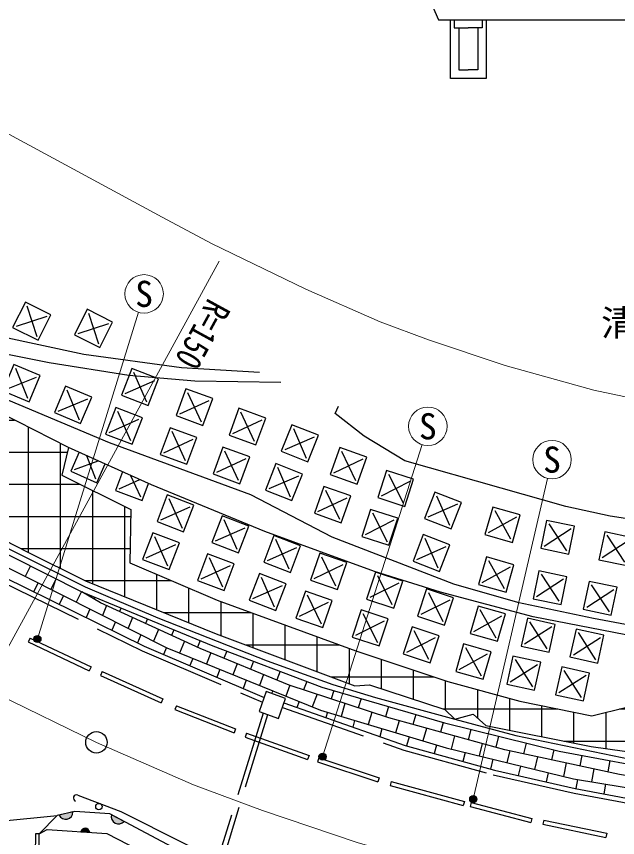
# Model space of a CAD drawing. Units: millimetres at full size, sheet at 1:1000; details may follow other scales. Extents: x 40000 to 680000, y 20000 to 380000.
# Drawn here: x 172399 to 214559, y 260982 to 318555 of the extents above; entities that cross this region are included whole.
import ezdxf
from ezdxf.enums import TextEntityAlignment as Align

# ---------------------------------------------------------------- set-up
doc = ezdxf.new("R2010")
doc.units = ezdxf.units.MM
doc.header["$LTSCALE"] = 1000
doc.linetypes.add('CHAIN', pattern=[18.5, 12, -1.5, 3.5, -1.5])
doc.linetypes.add('DASHED', pattern=[7.5, 6, -1.5])
for name, color, linetype, lineweight in [('M-BGD', 7, 'Continuous', 25), ('M-BMK', 2, 'CHAIN', 13), ('M-BMK-SRVR', 3, 'Continuous', 25), ('M-STR-HTXT', 7, 'Continuous', 13), ('M-STR-STRC', 7, 'Continuous', 25)]:
    doc.layers.add(name, color=color, linetype=linetype, lineweight=lineweight)
doc.layers.add('M-BMK-HTXT', color=7, linetype='Continuous')
doc.styles.add('ＭＳ ゴシック', font='')
doc.styles.get('ＭＳ ゴシック').set_extended_font_data('MS Gothic')

msp = doc.modelspace()

# ---------------------------------------------------------------- hatches: boundary and pattern name
at = {"layer": 'M-BGD'}
h = msp.add_hatch(dxfattribs=at)
h.set_pattern_fill('USER', color=256, style=0, pattern_type=2)
h.set_pattern_definition([(90, (-0, 0), (-2250, 0), []), (180, (-0, 0), (-0, -2250), [])])
h.paths.add_polyline_path([(162873, 286297), (173161, 281024), (177246, 278984), (186406, 275274), (196142, 271632), (197162, 271703), (202452, 269970), (203145, 269291), (204442, 269630), (205324, 268850), (212712, 267367), (218383, 266566), (224700, 266044), (227462, 265969), (235156, 265250), (240505, 264885), (245713, 264753), (252666, 264992), (256932, 265459), (261471, 266301), (266259, 268211), (261640, 275257), (257668, 275126), (253302, 275272), (248621, 275722), (246784, 275981), (241281, 276094), (241350, 272645), (245593, 272592), (251133, 272846), (256736, 273783), (260412, 273964), (259407, 272631), (255360, 272791), (251281, 272158), (246345, 271796), (241341, 271877), (241027, 267891), (235067, 268073), (227781, 268534), (220583, 269274), (215207, 270132), (212752, 269510), (207696, 270551), (202666, 271920), (196198, 274085), (186466, 277622), (180363, 280255), (180423, 283983), (175578, 286396), (176061, 288331), (170072, 291369), (152248, 299954), (149095, 300492), (142160, 302322), (132272, 305442), (129659, 306266), (125556, 307903), (129354, 305369), (131953, 304839), (134804, 302243), (136415, 301335), (136208, 300506), (143712, 296061), (155003, 290387)])
for points in [[(176362, 262777, -0.82183), (175394, 262563)], [(179950, 262120, -0.82183), (179075, 262585)], [(177535, 261355), (176911, 261393, -0.84072)]]:
    msp.add_hatch(color=256, dxfattribs=at).paths.add_polyline_path(points)
at = {"layer": 'M-STR-STRC'}
for points in [[(174090, 275026, -1), (173651, 274787, -0.41421), (173751, 275126, -0.41421)], [(194088, 266773, -1), (193649, 266533, -0.41421), (193749, 266873, -0.41421)], [(204657, 263797, -1), (204218, 263557, -0.41421), (204318, 263897, -0.41421)]]:
    msp.add_hatch(color=256, dxfattribs=at).paths.add_polyline_path(points)

# ---------------------------------------------------------------- linework, layer by layer
at = {"layer": 'M-BGD'}
for p, q in [((173118, 298262), (173832, 296114)), ((177449, 297753), (178162, 295605)), ((172401, 296831), (174549, 297545)), ((176732, 296322), (178879, 297036)), ((172324, 293885), (173179, 291790)), ((171704, 292410), (173799, 293265)), ((180606, 293604), (181527, 291537)), ((180033, 292110), (182100, 293031)), ((175942, 292365), (176797, 290270)), ((184408, 292189), (185358, 290135)), ((175322, 290890), (177417, 291745)), ((183856, 290687), (185910, 291637)), ((179488, 290881), (180409, 288814)), ((188121, 290825), (189071, 288772)), ((178915, 289387), (180982, 290308)), ((187569, 289323), (189623, 290274)), ((191825, 289668), (192723, 287591)), ((183290, 289466), (184240, 287412)), ((191236, 288180), (193313, 289078)), ((182738, 287964), (184792, 288914)), ((187003, 288102), (187953, 286049)), ((195199, 288070), (196174, 286028)), ((176482, 286780), (178122, 287406)), ((177316, 287768), (177942, 286126)), ((186451, 286600), (188505, 287551)), ((194666, 286561), (196707, 287536)), ((190707, 286945), (191605, 284868)), ((180411, 286378), (181093, 284862)), ((190118, 285457), (192195, 286355)), ((198484, 286467), (199514, 284453)), ((179597, 285430), (181058, 286087)), ((197992, 284945), (200006, 285975)), ((194081, 285346), (195056, 283305)), ((183087, 284747), (184012, 282682)), ((193547, 283838), (195589, 284813)), ((201855, 284952), (202767, 282881)), ((182517, 283252), (184582, 284177)), ((201276, 283461), (203346, 284373)), ((205944, 283906), (207044, 281928)), ((186936, 283279), (187861, 281214)), ((197366, 283744), (198396, 281729)), ((205505, 282368), (207483, 283467)), ((186366, 281784), (188431, 282709)), ((196874, 282222), (198888, 283252)), ((209739, 282985), (210978, 281092)), ((209412, 281419), (211305, 282658)), ((213812, 282178), (215052, 280285)), ((182074, 282090), (182999, 280025)), ((190570, 281893), (191495, 279828)), ((201050, 281964), (201962, 279893)), ((213485, 280612), (215379, 281851)), ((181504, 280596), (183569, 281520)), ((190000, 280398), (192065, 281323)), ((200471, 280473), (202542, 281385)), ((185923, 280623), (186847, 278558)), ((193799, 280667), (194782, 278630)), ((205501, 280413), (206600, 278435)), ((173396, 280030), (173023, 279289)), ((185352, 279128), (187417, 280053)), ((193272, 279157), (195309, 280140)), ((205062, 278874), (207039, 279973)), ((189557, 279237), (190482, 277171)), ((197718, 279347), (198733, 277324)), ((209199, 279443), (210438, 277550)), ((173916, 278839), (173605, 278223)), ((175182, 279130), (174809, 278388)), ((188987, 277742), (191052, 278666)), ((197214, 277828), (199237, 278843)), ((208872, 277877), (210765, 279116)), ((212718, 278708), (213958, 276815)), ((176968, 278230), (176594, 277488)), ((201290, 278162), (202305, 276139)), ((212391, 277142), (214285, 278381)), ((175701, 277938), (175399, 277339)), ((177892, 277846), (177839, 277719)), ((192786, 278011), (193769, 275973)), ((200786, 276643), (202809, 277658)), ((177546, 277008), (177297, 276404)), ((178728, 277251), (178441, 276557)), ((179740, 277083), (179637, 276833)), ((192259, 276500), (194296, 277484)), ((204910, 276968), (206010, 274991)), ((180546, 276415), (180232, 275653)), ((196705, 276690), (197720, 274668)), ((204471, 275429), (206448, 276529)), ((179337, 276105), (179095, 275518)), ((181589, 276320), (181456, 275997)), ((196201, 275172), (198224, 276186)), ((208039, 274558), (209947, 275774)), ((208385, 276120), (209601, 274212)), ((181128, 275202), (180893, 274632)), ((182365, 275579), (182023, 274750)), ((183438, 275557), (183274, 275161)), ((200277, 275505), (201292, 273483)), ((211806, 275362), (213022, 273454)), ((173353, 274970), (173225, 274699)), ((173225, 274699), (177509, 272672)), ((173353, 274970), (177637, 272944)), ((184183, 274742), (183844, 273920)), ((185287, 274794), (185093, 274324)), ((199773, 273987), (201795, 275001)), ((211460, 273800), (213368, 275016)), ((182919, 274299), (182721, 273821)), ((187147, 274060), (186954, 273552)), ((203897, 274311), (204996, 272334)), ((184771, 273544), (184561, 273036)), ((186029, 273931), (185734, 273154)), ((203458, 272773), (205435, 273873)), ((177637, 272944), (177509, 272672)), ((187880, 273172), (187588, 272403)), ((189017, 273351), (188805, 272793)), ((207026, 271902), (208934, 273118)), ((207372, 273464), (208588, 271556)), ((178420, 272616), (178297, 272343)), ((178297, 272343), (182552, 270429)), ((178420, 272616), (182675, 270703)), ((186661, 272778), (186453, 272228)), ((189731, 272413), (189443, 271651)), ((190887, 272643), (190657, 272033)), ((210446, 271144), (212355, 272359)), ((210793, 272706), (212009, 270797)), ((188515, 272027), (188294, 271442)), ((192758, 271935), (192534, 271343)), ((190370, 271275), (190297, 271083)), ((191583, 271657), (191297, 270900)), ((194649, 271290), (194477, 270700)), ((182675, 270703), (182552, 270429)), ((193484, 271029), (193151, 270148)), ((196569, 270728), (196377, 270072)), ((183616, 270230), (183506, 269951)), ((183616, 270230), (187772, 268601)), ((192224, 270524), (192068, 270113)), ((195427, 270386), (195163, 269482)), ((198488, 270167), (198277, 269443)), ((183506, 269951), (187662, 268321)), ((194205, 269770), (194096, 269399)), ((197327, 269757), (197078, 268906)), ((200408, 269605), (200203, 268904)), ((196120, 269194), (195985, 268733)), ((199238, 269168), (198993, 268330)), ((202328, 269044), (202133, 268377)), ((187772, 268601), (187662, 268321)), ((188541, 268300), (188440, 268017)), ((188541, 268300), (192924, 266741)), ((198035, 268618), (197875, 268068)), ((201168, 268640), (200908, 267754)), ((204269, 268562), (204091, 267842)), ((188440, 268017), (192823, 266458)), ((199951, 268042), (199766, 267409)), ((203126, 268105), (202898, 267177)), ((206211, 268084), (206021, 267315)), ((201866, 267466), (201694, 266878)), ((205056, 267578), (204842, 266706)), ((208153, 267607), (207969, 266858)), ((192924, 266741), (192823, 266458)), ((193610, 266568), (193515, 266283)), ((193610, 266568), (197837, 265165)), ((203870, 266941), (203717, 266320)), ((206991, 267069), (206786, 266235)), ((208947, 266647), (208730, 265764)), ((210095, 267129), (209925, 266436)), ((212057, 266743), (211920, 266006)), ((193515, 266283), (197742, 264880)), ((205814, 266471), (205646, 265788)), ((207758, 266000), (207594, 265333)), ((210942, 266217), (210767, 265271)), ((214023, 266379), (213876, 265585)), ((209701, 265529), (209544, 264890)), ((212898, 265796), (212731, 264894)), ((197837, 265165), (197742, 264880)), ((198692, 264921), (198612, 264632)), ((198692, 264921), (203812, 263518)), ((211744, 265056), (211626, 264420)), ((198612, 264632), (203733, 263229)), ((213718, 264733), (213592, 264049)), ((203812, 263518), (203733, 263229)), ((204286, 263444), (204210, 263154)), ((204210, 263154), (208465, 262034)), ((204286, 263444), (208542, 262324)), ((176362, 262777), (175394, 262563)), ((179950, 262120), (179075, 262585)), ((208542, 262324), (208465, 262034)), ((209382, 262210), (209321, 261916)), ((209382, 262210), (213807, 261289)), ((176911, 261393), (177535, 261355)), ((209321, 261916), (213746, 260995)), ((213807, 261289), (213746, 260995))]:
    msp.add_line(p, q, dxfattribs=at)
at = {"layer": 'M-BGD', "linetype": 'DASHED'}
for p, q in [((189713, 269713), (185930, 257553)), ((186263, 257380), (190025, 269604)), ((171241, 262127), (175257, 262533))]:
    msp.add_line(p, q, dxfattribs=at)
at = {"layer": 'M-BGD'}
for points in [[(189293, 335439), (194438, 325997), (196781, 325997), (196781, 323506), (198219, 323506), (198219, 325369), (198912, 325369), (201994, 318305), (216853, 318305), (216853, 320301), (217838, 320301), (217838, 318359), (258664, 318359), (258925, 319005), (259179, 319189), (260781, 319189), (268815, 304984)], [(203103, 318305), (203103, 317744), (204088, 317744)], [(205072, 318305), (205072, 317744), (204088, 317744)], [(203416, 317744), (203416, 314810), (204088, 314810)], [(204760, 317744), (204760, 314810), (204088, 314810)], [(143714, 308540), (153982, 304357), (160362, 301516), (171125, 296168), (177123, 294867), (183980, 293945), (189436, 293620)], [(125138, 306295), (132193, 301690), (142111, 295717), (151232, 291123), (164646, 284440), (176997, 278215), (186166, 274431), (193825, 271531), (202416, 269018), (210461, 267039), (218476, 265554), (225639, 264788), (231129, 264322), (237918, 263984), (243399, 263903), (248777, 264076), (253535, 264296), (258926, 264889), (261878, 265596), (264822, 267016), (266430, 267732)], [(125385, 306624), (132755, 301764), (142055, 296143), (147110, 293567), (156184, 289062), (167566, 283346), (177211, 278566), (182317, 276389), (189994, 273368), (194594, 271711), (197579, 270792), (203145, 269291), (207428, 268131), (216236, 266323), (221714, 265610), (226905, 265051), (233346, 264579), (239903, 264263), (246986, 264346), (254046, 264677), (259466, 265468), (261939, 266108), (266323, 268031)], [(124905, 305768), (133155, 300386), (143220, 294297), (155160, 287784), (171501, 279260), (181368, 274398), (189769, 270813)], [(190939, 292899), (184904, 292980), (180294, 293377), (174698, 294279), (169635, 295284), (157738, 297987)], [(142111, 295717), (153914, 289201), (170556, 280533), (182956, 274280), (193733, 269913), (202530, 267266), (211466, 265102), (221987, 263377), (229971, 262586), (238373, 262094), (248766, 262233), (253453, 262643), (262716, 263680), (270633, 265097), (275834, 266451)], [(169155, 292769), (178907, 288672), (188815, 285033), (194528, 282078), (203054, 278765), (207532, 277486), (212862, 276374), (221232, 274794), (230174, 273445), (237033, 272865), (240999, 272649), (245593, 272592), (251133, 272846)], [(251281, 272158), (246345, 271796), (241341, 271877), (232401, 272381), (227497, 272985), (219947, 274257), (208647, 276448), (202135, 278199), (197504, 279645), (189820, 282437), (181884, 285717), (176061, 288331), (170072, 291369)], [(261640, 275257), (257668, 275126), (253302, 275272), (248621, 275722), (246784, 275981), (241281, 276094), (234872, 278766), (230555, 279644), (226399, 280153), (220041, 282788), (217091, 283060), (214036, 283507), (210924, 284185), (206397, 285478), (199641, 287400), (196788, 289124), (194754, 290720), (194997, 291223)], [(176061, 288331), (175578, 286396), (180423, 283983), (180363, 280255), (186466, 277622), (196198, 274085), (202666, 271920), (207696, 270551), (212752, 269510), (215207, 270132), (220583, 269274), (227781, 268534), (235067, 268073), (241027, 267891), (241341, 271877)], [(176807, 287996), (176218, 286679), (178043, 285862), (178632, 287177)], [(162873, 286297), (173161, 281024), (177246, 278984), (186406, 275274), (196142, 271632), (197162, 271703), (202452, 269970), (203145, 269291), (204442, 269630), (205324, 268850), (212712, 267367), (218383, 266566), (224700, 266044), (227462, 265969), (235156, 265250), (240505, 264885), (245713, 264753), (252666, 264992), (256932, 265459), (261471, 266301), (266259, 268211)], [(179840, 286634), (179339, 285314), (181209, 284604), (181668, 285814)], [(271548, 266241), (264645, 264698), (260610, 264115), (251233, 263186), (238374, 262924), (229736, 263369), (221048, 264385), (214693, 265409), (206661, 267140), (198506, 269368), (191535, 271673), (185278, 274239), (178292, 277452), (176997, 278215)], [(191161, 270433), (199670, 267435), (205927, 265711), (211583, 264428), (217925, 263231), (224157, 262327), (227900, 262015), (233404, 261655), (240709, 261398), (248363, 261545), (254273, 261913), (262361, 262960), (269792, 264348), (275591, 265787)], [(176702, 263963), (179712, 262809), (188603, 258341), (194257, 254723), (205303, 250619)], [(192981, 248487), (187354, 258182), (178960, 262646), (176499, 262807), (175257, 262533), (174005, 261249)], [(174005, 261249), (174558, 261538), (178749, 261280), (187472, 256752), (192436, 248123)]]:
    msp.add_lwpolyline(points, dxfattribs=at)
for points in [[(202838, 318305), (205338, 318305), (205338, 314205), (202838, 314205)], [(172133, 296742), (173921, 295846), (174817, 297634), (173029, 298530)], [(176464, 296233), (178252, 295337), (179148, 297125), (177360, 298021)], [(171442, 292303), (173286, 291528), (174061, 293372), (172217, 294147)], [(179775, 291994), (181642, 291279), (182358, 293146), (180491, 293862)], [(175061, 290783), (176904, 290008), (177679, 291852), (175835, 292626)], [(183599, 290568), (185477, 289879), (186166, 291756), (184289, 292445)], [(178657, 289271), (180524, 288556), (181240, 290423), (179373, 291139)], [(187313, 289204), (189190, 288515), (189880, 290392), (188002, 291082)], [(182481, 287845), (184359, 287155), (185048, 289033), (183171, 289722)], [(190976, 288068), (192836, 287331), (193573, 289191), (191713, 289927)], [(186195, 286481), (188072, 285792), (188762, 287669), (186884, 288359)], [(194410, 286439), (196296, 285772), (196963, 287658), (195077, 288325)], [(189858, 285345), (191718, 284608), (192455, 286467), (190595, 287204)], [(197740, 284816), (199643, 284201), (200258, 286104), (198355, 286719)], [(193292, 283716), (195178, 283049), (195845, 284935), (193959, 285602)], [(182259, 283137), (184128, 282424), (184841, 284293), (182972, 285005)], [(201017, 283347), (202881, 282622), (203605, 284487), (201741, 285211)], [(196622, 282093), (198525, 281478), (199140, 283381), (197237, 283996)], [(205258, 282230), (207181, 281681), (207730, 283604), (205807, 284153)], [(186107, 281669), (187976, 280956), (188689, 282825), (186820, 283538)], [(209175, 281264), (211133, 280855), (211542, 282813), (209584, 283221)], [(181246, 280480), (183115, 279767), (183827, 281636), (181959, 282349)], [(189742, 280283), (191611, 279570), (192324, 281439), (190455, 282151)], [(200212, 280359), (202076, 279634), (202800, 281499), (200936, 282223)], [(213249, 280457), (215207, 280048), (215615, 282006), (213657, 282414)], [(185094, 279012), (186963, 278300), (187676, 280168), (185807, 280881)], [(193017, 279034), (194905, 278375), (195564, 280263), (193676, 280922)], [(204814, 278737), (206738, 278188), (207287, 280111), (205364, 280660)], [(188729, 277626), (190598, 276913), (191310, 278782), (189442, 279495)], [(196962, 277701), (198860, 277072), (199490, 278970), (197591, 279600)], [(208635, 277722), (210593, 277313), (211002, 279271), (209044, 279680)], [(212155, 276987), (214113, 276578), (214521, 278536), (212564, 278945)], [(192004, 276377), (193892, 275718), (194551, 277607), (192663, 278265)], [(200533, 276516), (202432, 275886), (203061, 277785), (201163, 278415)], [(195948, 275045), (197847, 274415), (198476, 276313), (196578, 276943)], [(204224, 275292), (206147, 274743), (206696, 276667), (204772, 277215)], [(207800, 274406), (209753, 273974), (210186, 275926), (208233, 276359)], [(199520, 273860), (201418, 273230), (202048, 275128), (200150, 275758)], [(211221, 273648), (213174, 273215), (213606, 275168), (211654, 275601)], [(203211, 272635), (205134, 272087), (205682, 274010), (203759, 274559)], [(206787, 271750), (208740, 271317), (209173, 273270), (207220, 273702)], [(210208, 270992), (212161, 270559), (212593, 272511), (210641, 272944)], [(189421, 269814), (190781, 269341), (191270, 270745), (189910, 271218)], [(173614, 254061), (173890, 254057), (174005, 261249), (173729, 261253)]]:
    msp.add_lwpolyline(points, close=True, dxfattribs=at)
at = {"layer": 'M-BGD', "linetype": 'DASHED'}
for points in [[(124689, 305479), (132963, 300081), (143040, 293984), (154990, 287465), (171338, 278938), (181217, 274070), (189650, 270472)], [(191051, 270114), (199569, 267113), (205845, 265383), (211515, 264097), (217870, 262898), (224119, 261991), (227875, 261678), (233387, 261318), (240706, 261060), (248376, 261208), (254305, 261577), (262414, 262626), (269863, 264018), (275682, 265462)]]:
    msp.add_lwpolyline(points, dxfattribs=at)
at = {"layer": 'M-BGD'}
msp.add_circle((178184, 263154), 225, dxfattribs=at)
for centre, radius, start, end in [((176622, 263753), 225, 69.01493, 249.01493), ((175857, 262766), 505, 203.61812, 1.27631), ((179558, 262439), 505, 163.16173, 320.81992), ((177220, 261319), 318, 6.37284, 166.59058)]:
    msp.add_arc(centre, radius, start, end, dxfattribs=at)
at = {"layer": 'M-BMK'}
msp.add_lwpolyline([(170229, 271434), (178013, 267659), (184807, 264671), (189664, 262880), (196369, 260623), (204586, 258329), (211243, 256935), (221395, 255342), (232011, 254417), (244030, 254195), (253595, 254684), (265345, 256075), (275396, 258193), (283214, 260215), (289944, 262458), (298464, 265643), (304515, 268264), (310337, 271097), (320115, 276405), (331044, 282343)], dxfattribs=at)
at = {"layer": 'M-BMK-SRVR'}
msp.add_circle((178013, 267659), 750, dxfattribs=at)
at = {"layer": 'M-STR-HTXT'}
for p, q in [((170229, 271434), (186624, 301406)), ((173870, 274907), (180954, 297813)), ((193868, 266653), (200843, 288532)), ((204437, 263677), (209655, 286167))]:
    msp.add_line(p, q, dxfattribs=at)
msp.add_lwpolyline([(163650, 314729), (182628, 304482), (186088, 302642), (192699, 299435), (197918, 297140), (201306, 295891), (206665, 294087), (212887, 292350), (217547, 291374), (225632, 290105), (233856, 289389), (243459, 289211), (250640, 289578), (259667, 290647), (267402, 292277), (273289, 293800), (278281, 295463), (285371, 298113), (289895, 300074), (294324, 302228), (303417, 307165), (314335, 313097), (325857, 319347)], dxfattribs=at)
for centre in [(181353, 299102), (201253, 289818), (209960, 287482)]:
    msp.add_circle(centre, 1350, dxfattribs=at)
at = {"layer": 'M-STR-STRC'}
for centre in [(173870, 274907), (193868, 266653), (204437, 263677)]:
    msp.add_circle(centre, 250, dxfattribs=at)

# ---------------------------------------------------------------- texts
at = {"layer": 'M-BMK-HTXT', "style": 'ＭＳ ゴシック'}
msp.add_text('清四朗', height=1833, dxfattribs=at).set_placement((217154, 297064), align=Align.MIDDLE_CENTER)
at = {"layer": 'M-STR-HTXT', "style": 'ＭＳ ゴシック'}
for p in [(181353, 299102), (201253, 289818), (209960, 287482)]:
    msp.add_text('S', height=1833, dxfattribs=at).set_placement(p, align=Align.MIDDLE_CENTER)
at = {"layer": 'M-STR-HTXT', "style": 'ＭＳ ゴシック', "width": 0.8}
msp.add_text('R=150', height=1833, rotation=241.32, dxfattribs=at).set_placement((184187, 296950), align=Align.BOTTOM_CENTER)

doc.saveas('drawing.dxf')
